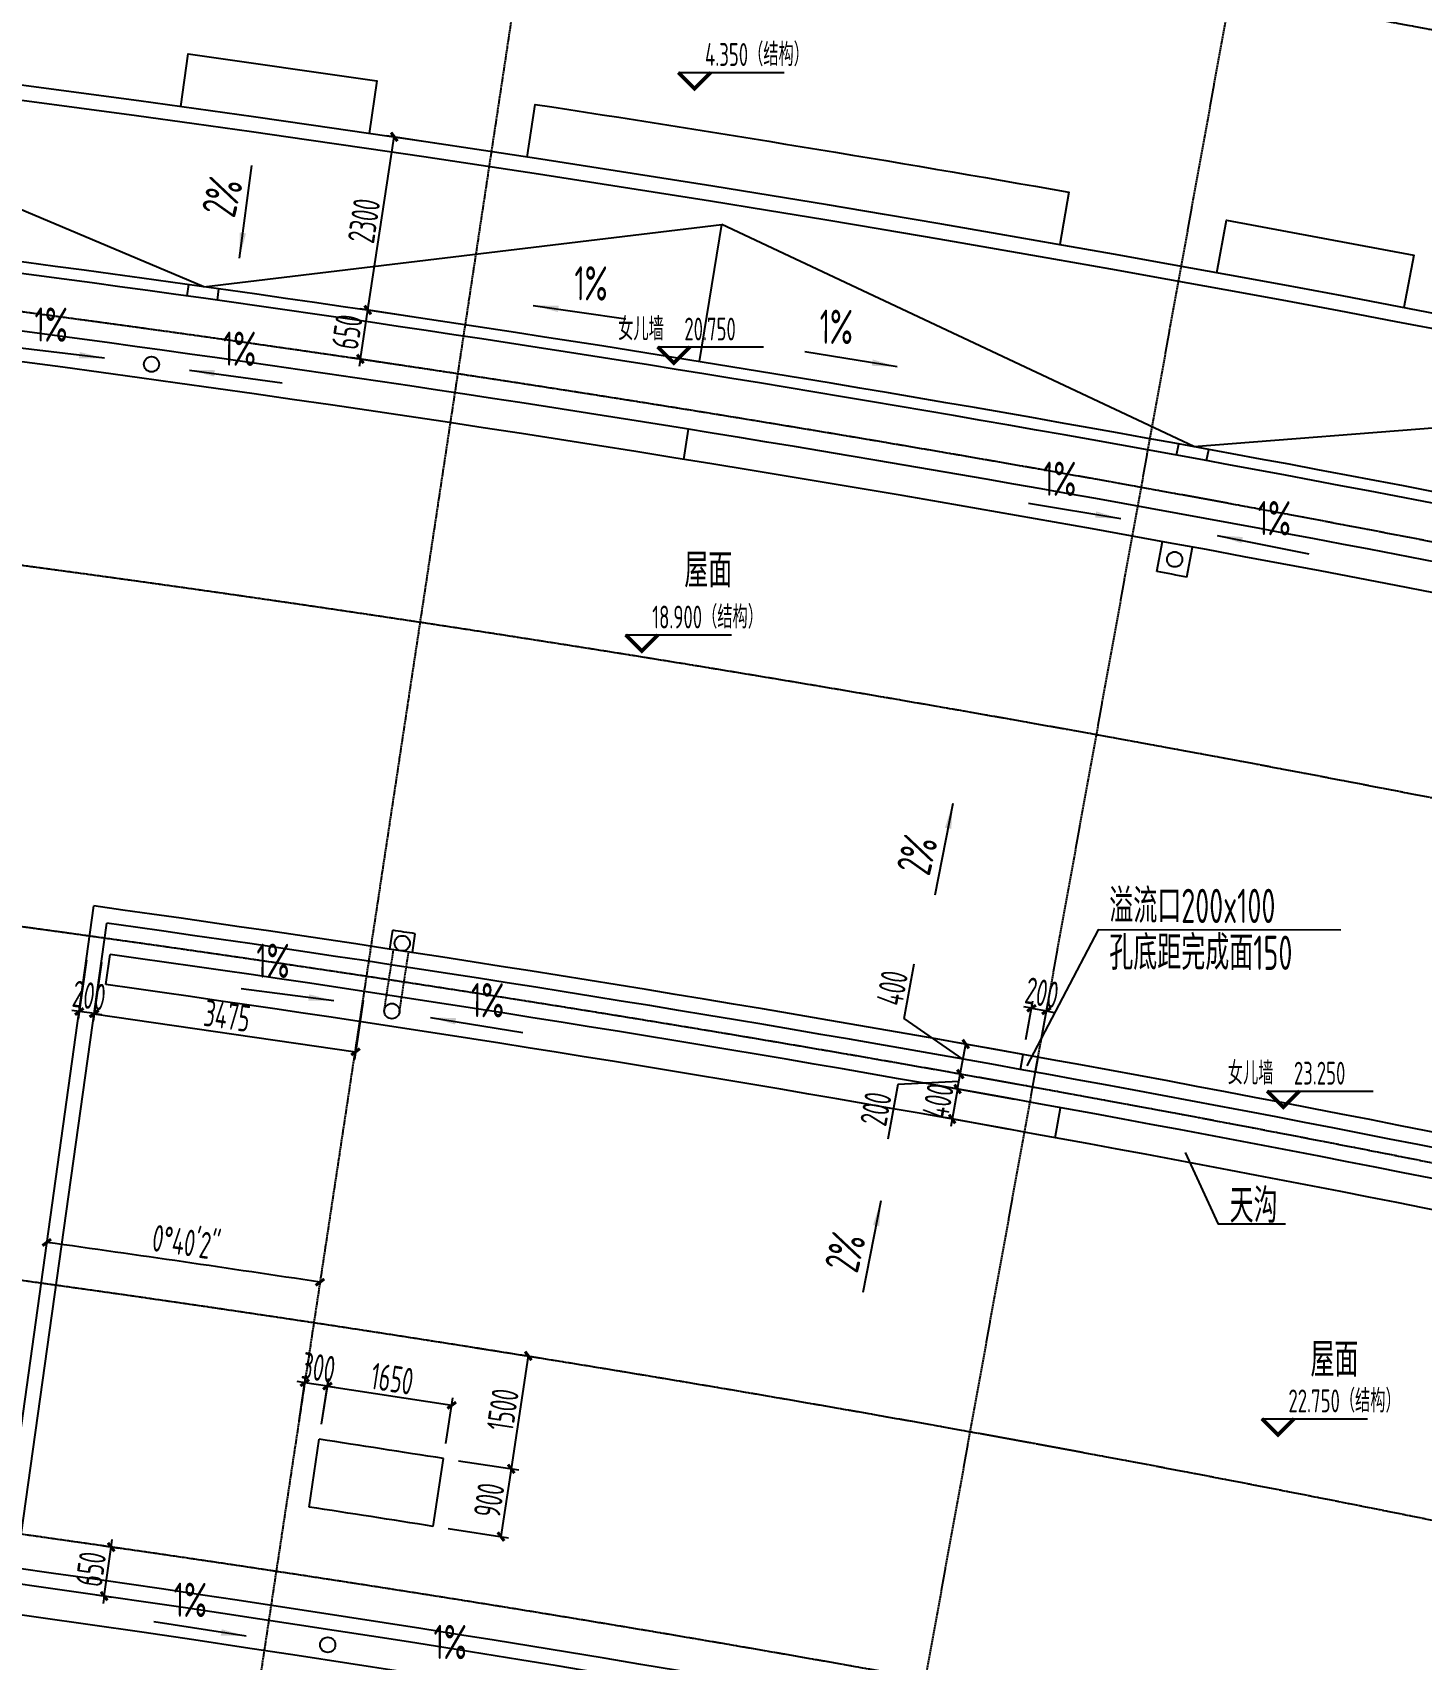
# Model space of a CAD drawing. Header units: millimetres. Extents: x 11677979 to 24947533, y -12764720 to -6308891.
# Drawn here: x 11820592 to 11838820, y -6397928 to -6376572 of the extents above; entities that cross this region are included whole.
import ezdxf
from ezdxf.enums import TextEntityAlignment as Align

# ---------------------------------------------------------------- set-up
doc = ezdxf.new("R2010")
doc.units = ezdxf.units.MM
doc.header["$LTSCALE"] = 10
for name, pattern in [('A2-RG-AXIS$0$CENTER', [2, 1.25, -0.25, 0.25, -0.25]), ('A2-RG-AXIS$0$DOTE', [2.42, 2, -0.2, 0.02, -0.2]), ('A2-RI-RF$0$HIDDEN', [0.375, 0.25, -0.125])]:
    doc.linetypes.add(name, pattern=pattern)
for name, color, linetype in [('A2-RB-RF$0$$34$A-DIMS-100', 1, 'Continuous'), ('A2-RB-RF$0$A-DIMS-100', 1, 'Continuous'), ('A2-RG-AXIS$0$A-GRID', 1, 'A2-RG-AXIS$0$CENTER'), ('A2-RI-RF$0$$0$AUDIT_D_120618114340-341', 1, 'Continuous'), ('A2-RI-RF$0$$2$A-SYMB', 4, 'Continuous'), ('A2-RI-RF$0$A-HATH', 9, 'Continuous'), ('A2-RI-RF$0$A-ROOF-DRAN', 175, 'Continuous'), ('A2-RI-RF$0$A-ROOF-EDGE', 2, 'Continuous'), ('A2-RI-RF$0$A-SYMB', 4, 'Continuous'), ('A2-RI-RF$0$A-SYMB-AREA', 4, 'Continuous'), ('A2-RI-RF$0$A-SYMB-NAME', 4, 'Continuous'), ('A2-RI-RF$0$an-wall-prht', 2, 'Continuous')]:
    doc.layers.add(name, color=color, linetype=linetype)
doc.layers.add('A2-RI-RF$0$A-DETL-LLIN', color=3, linetype='Continuous', lineweight=5)
doc.styles.add('A2-RB-RF$0$$0$XD2008', font='hzs.shx', dxfattribs={"width": 0.7, "bigfont": 'hztxt.shx'})
doc.styles.add('A2-RB-RF$0$XD2008', font='hzs.shx', dxfattribs={"width": 0.7, "bigfont": 'hztxt.shx'})
doc.styles.add('A2-RI-RF$0$$0$XD2008', font='xd-hzs.shx', dxfattribs={"width": 0.7, "bigfont": 'xd-hztxt.shx'})
doc.styles.add('A2-RI-RF$0$ECADI', font='hzs.shx', dxfattribs={"width": 0.7, "bigfont": 'hztxt.shx'})
doc.dimstyles.new('A2-RB-RF$0$$0$XD100$0', dxfattribs={"dimscale": 100, "dimtxt": 3.5, "dimasz": 1, "dimexe": 1, "dimexo": 2, "dimgap": 0.5, "dimtad": 1, "dimdec": 0, "dimdsep": 46, "dimtxsty": 'A2-RB-RF$0$$0$XD2008', "dimblk1": 'A2-RB-RF$0$$20$_ArchTick', "dimblk2": 'A2-RB-RF$0$$20$_ArchTick', "dimsah": 1, "dimcen": 2.5, "dimclrt": 4, "dimaunit": 1, "dimadec": 0, "dimazin": 0, "dimtfac": 1, "dimtdec": 0, "dimtix": 1, "dimtmove": 2, "dimatfit": 3, "dimfxl": 0, "dimtolj": 1, "dimtzin": 0, "dimarcsym": 0})
doc.dimstyles.new('A2-RB-RF$0$XD100$0', dxfattribs={"dimscale": 100, "dimtxt": 3.5, "dimasz": 1, "dimexe": 1, "dimexo": 2, "dimgap": 0.5, "dimtad": 1, "dimdec": 0, "dimdsep": 46, "dimtxsty": 'A2-RB-RF$0$XD2008', "dimblk1": 'A2-RB-RF$0$_ArchTick', "dimblk2": 'A2-RB-RF$0$_ArchTick', "dimsah": 1, "dimcen": 2.5, "dimclrt": 4, "dimaunit": 1, "dimadec": 0, "dimazin": 0, "dimtfac": 1, "dimtdec": 0, "dimtix": 1, "dimtmove": 1, "dimatfit": 3, "dimfxl": 0, "dimtolj": 1, "dimtzin": 0, "dimarcsym": 0})

# ---------------------------------------------------------------- blocks, each defined once
blk = doc.blocks.new('A2-RG-AXIS')
at = {"layer": 'A2-RG-AXIS$0$A-GRID', "linetype": 'A2-RG-AXIS$0$DOTE'}
for p, q in [((11827609, -6371560.4), (11821587.2, -6411306.8)), ((11829692, -6412654), (11836852.5, -6373096.9))]:
    blk.add_line(p, q, dxfattribs=at)
for radius in [323300, 316700, 313400, 308700, 304100, 300800]:
    blk.add_arc((11778730.7, -6694178.7), radius, 75.589285, 95.407644, dxfattribs=at)
blk = doc.blocks.new('A2-RI-RF$0$5erhfh')
at = {"layer": 'A2-RI-RF$0$A-SYMB-AREA', "style": 'A2-RI-RF$0$ECADI', "width": 0.7}
blk.add_attdef('340M2', text='', height=2.5, dxfattribs=at).set_placement((0, 1.25), align=Align.MIDDLE_LEFT)
at = {"layer": 'A2-RI-RF$0$A-SYMB-NAME', "style": 'A2-RI-RF$0$ECADI', "width": 0.7}
blk.add_attdef('CHINESENAME', (-12.29, 3.09), '', height=4.5, dxfattribs=at)
blk = doc.blocks.new('A2-RI-RF$0$$2$ECADI-TAG-HGHT（国标）')
at = {"color": 1}
blk.add_line((-2.12, 2.12), (11.77, 2.12), dxfattribs=at)
at = {"color": 1, "const_width": 0.5}
blk.add_lwpolyline([(-2.12, 2.12), (0, 0), (2.12, 2.12)], dxfattribs=at)
at = {"style": 'A2-RI-RF$0$$0$XD2008', "width": 0.7}
blk.add_attdef('FL', text='', height=3, dxfattribs=at).set_placement((-2.69, 2.97), align=Align.RIGHT)
for tag, p in [('F.F.L.', (2.28, 2.97)), ('T.O.S.', (2.28, -1.1))]:
    blk.add_attdef(tag, p, '', height=3, dxfattribs=at)
blk = doc.blocks.new('A2-RI-RF$0$5urthfgh')
at = {"layer": 'A2-RI-RF$0$an-wall-prht'}
for centre, radius, start, end in [((25944, -299026), 297450, 76.99055, 94.00515), ((25943, -299026), 297150, 76.9335, 94.06187)]:
    blk.add_arc(centre, radius, start, end, dxfattribs=at)
blk = doc.blocks.new('A2-RI-RF')
at = {"layer": 'A2-RI-RF$0$$0$AUDIT_D_120618114340-341'}
for p, q in [((11823306.1, -6379532.7), (11823469.7, -6378316.2)), ((11827161.9, -6380153), (11828376.2, -6380332.3)), ((11821536.9, -6380848.1), (11820318.1, -6380702)), ((11831940.9, -6380960.5), (11830729.5, -6380762.3)), ((11822650.6, -6381002.2), (11823866.4, -6381170.6)), ((11834873, -6382954.6), (11833661.6, -6382756.4)), ((11836140.6, -6383172.2), (11837343.9, -6383414.8)), ((11832669.2, -6386691.6), (11832434.3, -6387896.4)), ((11824547.8, -6389282.3), (11823330.3, -6389126.5)), ((11825815.5, -6389499.6), (11827026.4, -6389700)), ((11831725.1, -6391906.9), (11831490.3, -6393111.6)), ((11823397.2, -6397622.1), (11822184.3, -6397433.4))]:
    blk.add_line(p, q, dxfattribs=at)
at = {"layer": 'A2-RI-RF$0$$0$AUDIT_D_120618114340-341', "extrusion": (0, 0, -1)}
for points in [[(-11823394.1, -6379209), (-11823310.8, -6379197.3), (-11823305.5, -6379536.6)], [(-11827497.3, -6380158), (-11827485.5, -6380241.3), (-11827158, -6380152.5)], [(-11821211.9, -6380764.8), (-11821201.4, -6380848.3), (-11821540.8, -6380848.7)], [(-11822986, -6381004.2), (-11822975, -6381087.6), (-11822646.7, -6381001.7)], [(-11831619.8, -6380863.3), (-11831605.7, -6380946.3), (-11831944.7, -6380961.2)], [(-11834551.9, -6382857.5), (-11834537.8, -6382940.4), (-11834876.9, -6382955.4)], [(-11836475.3, -6383194.7), (-11836459.2, -6383277.3), (-11836136.7, -6383171.5)], [(-11832648.8, -6387026.4), (-11832566.1, -6387010.9), (-11832669.9, -6386687.7)], [(-11824223.5, -6389196.4), (-11824212.3, -6389279.8), (-11824551.7, -6389282.9)], [(-11826150.7, -6389510.4), (-11826137.5, -6389593.5), (-11825811.6, -6389499)], [(-11831704.7, -6392241.7), (-11831622.1, -6392226.1), (-11831725.8, -6391903)], [(-11823061.8, -6397614.5), (-11823074.2, -6397531.3), (-11823401.1, -6397622.6)]]:
    blk.add_solid(points, dxfattribs=at)
at = {"layer": 'A2-RI-RF$0$A-HATH'}
for p, q in [((11822840.1, -6379909.3), (11815620.3, -6376870.3)), ((11822840.1, -6379909.3), (11829637, -6379093)), ((11829346.4, -6380891.4), (11829637, -6379093)), ((11835831, -6382008.1), (11829637, -6379093)), ((11822621.2, -6380030.1), (11822642.1, -6379881.5)), ((11823017.3, -6380085.7), (11823038.2, -6379937.1)), ((11835831, -6382008.1), (11841910, -6381532.7)), ((11835607.2, -6382119.8), (11835634.2, -6381972.2)), ((11836000.7, -6382191.8), (11836027.7, -6382044.2))]:
    blk.add_line(p, q, dxfattribs=at)
at = {"layer": 'A2-RI-RF$0$A-HATH', "linetype": 'A2-RI-RF$0$HIDDEN'}
for p, q in [((11825209.1, -6389402.3), (11825329.9, -6388611.5)), ((11825406.8, -6389432.5), (11825527.6, -6388641.7))]:
    blk.add_line(p, q, dxfattribs=at)
at = {"layer": 'A2-RI-RF$0$A-ROOF-DRAN'}
for p, q in [((11829139.1, -6382174.6), (11829202.9, -6381779.7)), ((11835349.1, -6383648.1), (11835420.3, -6383254.5)), ((11835742.5, -6383720.1), (11835813.8, -6383326.5)), ((11825280.5, -6388604), (11825318.3, -6388356.8)), ((11825577.1, -6388649.3), (11825614.8, -6388402.2)), ((11821553.5, -6389069.2), (11821608.8, -6388673)), ((11834012.7, -6391078.9), (11834084.5, -6390685.4))]:
    blk.add_line(p, q, dxfattribs=at)
for centre in [(11822152.9, -6380926.8), (11835581.3, -6383487.8), (11825443.9, -6388527.7), (11825307.9, -6389417.4), (11824465.6, -6397735.9)]:
    blk.add_circle(centre, 100, dxfattribs=at)
for radius, start, end in [(316450, 77.263451, 85.722076), (316050, 77.264483, 83.142622), (315650, 79.594286, 79.666893), (308700, 82.066358, 83.145289), (309350, 81.282841, 81.338405), (308500, 77.563076, 82.01065), (308100, 77.564523, 82.010596), (299750, 77.098571, 93.898358)]:
    blk.add_arc((11778730.7, -6694178.7), radius, start, end, dxfattribs=at)
at = {"layer": 'A2-RI-RF$0$A-ROOF-EDGE'}
for p, q in [((11820157.2, -6396901.3), (11821394.7, -6388037.3)), ((11820382.9, -6396730.9), (11821565.1, -6388263)), ((11833556.4, -6390183), (11833592, -6389986.2)), ((11833753.2, -6390218.6), (11833788.8, -6390021.8)), ((11824220.6, -6395927.9), (11824355.5, -6395038)), ((11825849.6, -6396180.9), (11825984.5, -6395291))]:
    blk.add_line(p, q, dxfattribs=at)
for points in [[(11805527.6, -6374951.5), (11805733, -6371757.5, -0.0063108), (11817296.7, -6372934.6), (11817357.2, -6372439.1, -0.0248177), (11849205.5, -6377885), (11848174.4, -6382163.2)], [(11805726.9, -6374968.3), (11805919.4, -6371974.9, -0.0063073), (11817471.1, -6373155.9), (11817531.5, -6372661.6, -0.0240613), (11848966.7, -6378022.2), (11847979.1, -6382119.8)], [(11827083.6, -6378207), (11827189.7, -6377515.2, -0.0055388), (11834192.9, -6378666.5), (11834072, -6379355.8)]]:
    blk.add_lwpolyline(points, format="xyb", dxfattribs=at)
for points in [[(11822538.4, -6377544.9), (11822634.6, -6376851.6), (11825110.2, -6377204), (11825009, -6377896.5)], [(11836134.6, -6379725.4), (11836260.5, -6379036.9), (11838718.2, -6379495.5), (11838587.3, -6380183)]]:
    blk.add_lwpolyline(points, dxfattribs=at)
for centre, radius, start, end in [((11778730.7, -6694178.7), 319650, 76.756883, 94.239677), ((11778730.7, -6694178.7), 319450, 76.756883, 94.239677), ((11778729.8, -6694178.8), 317350, 76.923875, 85.741033), ((11778729.8, -6694178.8), 317200, 77.207179, 85.740758), ((11778730.7, -6694178.7), 309100, 77.486754, 82.06634), ((11778730.7, -6694178.7), 308900, 77.524529, 82.029252), ((11778730.7, -6694178.7), 302600, 81.015973, 81.328115), ((11778730.7, -6694178.7), 301700, 81.014871, 81.327945), ((11778730.7, -6694178.7), 300350, 76.07696, 82.028597), ((11778730.7, -6694178.7), 300150, 76.038533, 82.066759)]:
    blk.add_arc(centre, radius, start, end, dxfattribs=at)
at = {"layer": 'A2-RI-RF$0$A-SYMB'}
for points in [[(11837763.8, -6388357.1), (11834577.6, -6388349.4), (11833643.2, -6390134.4)], [(11837036.4, -6392215), (11836157.3, -6392213.1), (11835725, -6391273.7)]]:
    blk.add_lwpolyline(points, dxfattribs=at)
ref = blk.add_blockref('A2-RI-RF$0$5erhfh', (11823709.1, -6378579.2), dxfattribs=dict(xscale=99.99999999968377, yscale=99.99999999968377, zscale=99.99999999968377, rotation=76.49466613827127))
ref.add_attrib('CHINESENAME', '2%%%', (11823243.5, -6379017.8), dxfattribs={"layer": 'A2-RI-RF$0$A-SYMB-NAME', "height": 450, "rotation": 76.49467, "style": 'A2-RI-RF$0$ECADI', "width": 0.7})
ref = blk.add_blockref('A2-RI-RF$0$5erhfh', (11828234.4, -6380442.4), dxfattribs=dict(xscale=99.99999999968374, yscale=99.99999999968374, zscale=99.99999999968374, rotation=359.5617199320547))
ref.add_attrib('CHINESENAME', '1%%%', (11827701.9, -6380088), dxfattribs={"layer": 'A2-RI-RF$0$A-SYMB-NAME', "height": 450, "rotation": 359.56172, "style": 'A2-RI-RF$0$ECADI', "width": 0.7})
ref = blk.add_blockref('A2-RI-RF$0$5erhfh', (11821149.2, -6380983.5), dxfattribs=dict(xscale=99.99999999968374, yscale=99.99999999968374, zscale=99.99999999968374, rotation=359.5617199320547))
ref.add_attrib('CHINESENAME', '1%%%', (11820616.7, -6380629.1), dxfattribs={"layer": 'A2-RI-RF$0$A-SYMB-NAME', "height": 450, "rotation": 359.56172, "style": 'A2-RI-RF$0$ECADI', "width": 0.7})
ref = blk.add_blockref('A2-RI-RF$0$5erhfh', (11831453.2, -6381013.2), dxfattribs=dict(xscale=99.99999999968374, yscale=99.99999999968374, zscale=99.99999999968374, rotation=359.5617199320547))
ref.add_attrib('CHINESENAME', '1%%%', (11830920.7, -6380658.8), dxfattribs={"layer": 'A2-RI-RF$0$A-SYMB-NAME', "height": 450, "rotation": 359.56172, "style": 'A2-RI-RF$0$ECADI', "width": 0.7})
ref = blk.add_blockref('A2-RI-RF$0$5erhfh', (11823621.7, -6381299.9), dxfattribs=dict(xscale=99.99999999968374, yscale=99.99999999968374, zscale=99.99999999968374, rotation=359.5617199320547))
ref.add_attrib('CHINESENAME', '1%%%', (11823089.2, -6380945.6), dxfattribs={"layer": 'A2-RI-RF$0$A-SYMB-NAME', "height": 450, "rotation": 359.56172, "style": 'A2-RI-RF$0$ECADI', "width": 0.7})
ref = blk.add_blockref('A2-RI-RF$0$5erhfh', (11834385.3, -6383007.3), dxfattribs=dict(xscale=99.99999999968374, yscale=99.99999999968374, zscale=99.99999999968374, rotation=359.5617199320547))
ref.add_attrib('CHINESENAME', '1%%%', (11833852.9, -6382653), dxfattribs={"layer": 'A2-RI-RF$0$A-SYMB-NAME', "height": 450, "rotation": 359.56172, "style": 'A2-RI-RF$0$ECADI', "width": 0.7})
ref = blk.add_blockref('A2-RI-RF$0$5erhfh', (11837202.1, -6383524.8), dxfattribs=dict(xscale=99.99999999968374, yscale=99.99999999968374, zscale=99.99999999968374, rotation=359.5617199320547))
ref.add_attrib('CHINESENAME', '1%%%', (11836669.6, -6383170.5), dxfattribs={"layer": 'A2-RI-RF$0$A-SYMB-NAME', "height": 450, "rotation": 359.56172, "style": 'A2-RI-RF$0$ECADI', "width": 0.7})
ref = blk.add_blockref('A2-RI-RF$0$5erhfh', (11830031, -6386491.3), dxfattribs=dict(xscale=100, yscale=100, zscale=100))
ref.add_attrib('CHINESENAME', '屋面', (11829145.7, -6383856.9), dxfattribs={"layer": 'A2-RI-RF$0$A-SYMB-NAME', "height": 450, "style": 'A2-RI-RF$0$ECADI', "width": 0.7})
ref = blk.add_blockref('A2-RI-RF$0$5erhfh', (11832828.6, -6387216.6), dxfattribs=dict(xscale=99.99999999968377, yscale=99.99999999968377, zscale=99.99999999968377, rotation=76.49466613827127))
ref.add_attrib('CHINESENAME', '2%%%', (11832363, -6387655.1), dxfattribs={"layer": 'A2-RI-RF$0$A-SYMB-NAME', "height": 450, "rotation": 76.49467, "style": 'A2-RI-RF$0$ECADI', "width": 0.7})
ref = blk.add_blockref('A2-RI-RF$0$5erhfh', (11835952, -6388570.2), dxfattribs=dict(xscale=100, yscale=100, zscale=100))
ref.add_attrib('CHINESENAME', '溢流口200x100', (11834722.8, -6388261.5), dxfattribs={"layer": 'A2-RI-RF$0$A-SYMB-NAME', "height": 450, "style": 'A2-RI-RF$0$ECADI', "width": 0.7})
ref = blk.add_blockref('A2-RI-RF$0$5erhfh', (11835952, -6389185.3), dxfattribs=dict(xscale=100, yscale=100, zscale=100))
ref.add_attrib('CHINESENAME', '孔底距完成面150', (11834722.8, -6388876.6), dxfattribs={"layer": 'A2-RI-RF$0$A-SYMB-NAME', "height": 450, "style": 'A2-RI-RF$0$ECADI', "width": 0.7})
ref = blk.add_blockref('A2-RI-RF$0$5erhfh', (11824060.2, -6389334.7), dxfattribs=dict(xscale=99.99999999968374, yscale=99.99999999968374, zscale=99.99999999968374, rotation=359.5617199320547))
ref.add_attrib('CHINESENAME', '1%%%', (11823527.7, -6388980.4), dxfattribs={"layer": 'A2-RI-RF$0$A-SYMB-NAME', "height": 450, "rotation": 359.56172, "style": 'A2-RI-RF$0$ECADI', "width": 0.7})
ref = blk.add_blockref('A2-RI-RF$0$5erhfh', (11826876.9, -6389852.2), dxfattribs=dict(xscale=99.99999999968374, yscale=99.99999999968374, zscale=99.99999999968374, rotation=359.5617199320547))
ref.add_attrib('CHINESENAME', '1%%%', (11826344.5, -6389497.9), dxfattribs={"layer": 'A2-RI-RF$0$A-SYMB-NAME', "height": 450, "rotation": 359.56172, "style": 'A2-RI-RF$0$ECADI', "width": 0.7})
ref = blk.add_blockref('A2-RI-RF$0$5erhfh', (11837531.7, -6392505.2), dxfattribs=dict(xscale=100, yscale=100, zscale=100))
ref.add_attrib('CHINESENAME', '天沟', (11836302.5, -6392196.5), dxfattribs={"layer": 'A2-RI-RF$0$A-SYMB-NAME', "height": 450, "style": 'A2-RI-RF$0$ECADI', "width": 0.7})
ref = blk.add_blockref('A2-RI-RF$0$5erhfh', (11831884.5, -6392431.8), dxfattribs=dict(xscale=99.99999999968377, yscale=99.99999999968377, zscale=99.99999999968377, rotation=76.49466613827127))
ref.add_attrib('CHINESENAME', '2%%%', (11831419, -6392870.4), dxfattribs={"layer": 'A2-RI-RF$0$A-SYMB-NAME', "height": 450, "rotation": 76.49467, "style": 'A2-RI-RF$0$ECADI', "width": 0.7})
ref = blk.add_blockref('A2-RI-RF$0$5erhfh', (11838248.4, -6396851.5), dxfattribs=dict(xscale=100, yscale=100, zscale=100))
ref.add_attrib('CHINESENAME', '屋面', (11837363.1, -6394217.1), dxfattribs={"layer": 'A2-RI-RF$0$A-SYMB-NAME', "height": 450, "style": 'A2-RI-RF$0$ECADI', "width": 0.7})
blk.add_blockref('A2-RI-RF$0$5urthfgh', (11752786.6, -6395152.1))
ref = blk.add_blockref('A2-RI-RF$0$5erhfh', (11822975.4, -6397723.1), dxfattribs=dict(xscale=99.99999999968374, yscale=99.99999999968374, zscale=99.99999999968374, rotation=359.5617199320547))
ref.add_attrib('CHINESENAME', '1%%%', (11822442.9, -6397368.7), dxfattribs={"layer": 'A2-RI-RF$0$A-SYMB-NAME', "height": 450, "rotation": 359.56172, "style": 'A2-RI-RF$0$ECADI', "width": 0.7})
ref = blk.add_blockref('A2-RI-RF$0$5erhfh', (11826385.8, -6398276.4), dxfattribs=dict(xscale=99.99999999968374, yscale=99.99999999968374, zscale=99.99999999968374, rotation=359.5617199320547))
ref.add_attrib('CHINESENAME', '1%%%', (11825853.3, -6397922), dxfattribs={"layer": 'A2-RI-RF$0$A-SYMB-NAME', "height": 450, "rotation": 359.56172, "style": 'A2-RI-RF$0$ECADI', "width": 0.7})
at = {"layer": 'A2-RI-RF$0$$2$A-SYMB'}
ref = blk.add_blockref('A2-RI-RF$0$$2$ECADI-TAG-HGHT（国标）', (11829279.8, -6377307.5), dxfattribs=dict(at, xscale=100, yscale=100, zscale=100))
ref.add_attrib('F.F.L.', '4.350（结构）', (11829417.4, -6377010.7), dxfattribs={"layer": '0', "height": 300, "style": 'A2-RI-RF$0$$0$XD2008', "width": 0.7})
ref = blk.add_blockref('A2-RI-RF$0$$2$ECADI-TAG-HGHT（国标）', (11829008.4, -6380911.1), dxfattribs=dict(at, xscale=100, yscale=100, zscale=100))
ref.add_attrib('F.F.L.', '20.750', (11829146, -6380614.4), dxfattribs={"layer": '0', "height": 300, "style": 'A2-RI-RF$0$$0$XD2008', "width": 0.7})
ref.add_attrib('FL', '女儿墙', dxfattribs={"layer": '0', "height": 300, "style": 'A2-RI-RF$0$$0$XD2008', "width": 0.7}).set_placement((11828877, -6380613.6), align=Align.RIGHT)
ref = blk.add_blockref('A2-RI-RF$0$$2$ECADI-TAG-HGHT（国标）', (11828587.5, -6384691.3), dxfattribs=dict(at, xscale=100, yscale=100, zscale=100))
ref.add_attrib('F.F.L.', '18.900（结构）', (11828725.2, -6384394.5), dxfattribs={"layer": '0', "height": 300, "style": 'A2-RI-RF$0$$0$XD2008', "width": 0.7})
ref = blk.add_blockref('A2-RI-RF$0$$2$ECADI-TAG-HGHT（国标）', (11837008.2, -6390679), dxfattribs=dict(at, xscale=100, yscale=100, zscale=100))
ref.add_attrib('F.F.L.', '23.250', (11837145.8, -6390382.3), dxfattribs={"layer": '0', "height": 300, "style": 'A2-RI-RF$0$$0$XD2008', "width": 0.7})
ref.add_attrib('FL', '女儿墙', dxfattribs={"layer": '0', "height": 300, "style": 'A2-RI-RF$0$$0$XD2008', "width": 0.7}).set_placement((11836876.8, -6390381.5), align=Align.RIGHT)
ref = blk.add_blockref('A2-RI-RF$0$$2$ECADI-TAG-HGHT（国标）', (11836936.7, -6394980.7), dxfattribs=dict(at, xscale=100, yscale=100, zscale=100))
ref.add_attrib('F.F.L.', '22.750（结构）', (11837074.3, -6394683.9), dxfattribs={"layer": '0', "height": 300, "style": 'A2-RI-RF$0$$0$XD2008', "width": 0.7})
at = {"layer": 'A2-RI-RF$0$A-DETL-LLIN'}
blk.add_blockref('A2-RG-AXIS', (0, 0), dxfattribs=at)
blk = doc.blocks.new('A2-RB-RF$0$$20$_ArchTick')
at = {"color": 0, "linetype": 'ByBlock', "const_width": 0.4}
blk.add_lwpolyline([(-0.5, -0.5), (0.5, 0.5)], dxfattribs=at)
blk = doc.blocks.new('*D711')
at = {"layer": 'A2-RB-RF$0$$34$A-DIMS-100', "color": 0, "lineweight": -2, "transparency": 16777216}
for p, q in [((11824992, -6380214), (11825007, -6380115)), ((11825576, -6380303), (11824893, -6380198)), ((11824894, -6380856), (11824992, -6380214)), ((11825478, -6380945), (11824795, -6380841)), ((11824894, -6380856), (11824878, -6380954))]:
    blk.add_line(p, q, dxfattribs=at)
at = {"layer": 'Defpoints', "color": 0, "transparency": 16777216}
for p in [(11824992, -6380214), (11825774, -6380333), (11825676, -6380975)]:
    blk.add_point(p, dxfattribs=at)
at = {"layer": 'A2-RB-RF$0$$34$A-DIMS-100', "color": 0, "lineweight": -2, "transparency": 16777216, "xscale": 100, "yscale": 100, "zscale": 100}
for p, rotation in [((11824992, -6380214), 261.2947238055512), ((11824894, -6380856), 81.29472380555121)]:
    blk.add_blockref('A2-RB-RF$0$$20$_ArchTick', p, dxfattribs=dict(at, rotation=rotation))
at = {"layer": 'A2-RB-RF$0$$34$A-DIMS-100', "color": 4, "transparency": 16777216, "insert": (11824720, -6380501), "char_height": 350, "attachment_point": 5, "rotation": 81.2947, "style": 'A2-RB-RF$0$$0$XD2008'}
blk.add_mtext('\\A1;650', dxfattribs=at)
blk = doc.blocks.new('*D712')
at = {"layer": 'A2-RB-RF$0$$34$A-DIMS-100', "color": 0, "lineweight": -2, "transparency": 16777216}
for p, q in [((11821624, -6396453), (11821639, -6396354)), ((11821523, -6396438), (11821723, -6396467)), ((11821532, -6397096), (11821624, -6396453)), ((11821431, -6397082), (11821631, -6397110)), ((11821532, -6397096), (11821518, -6397195))]:
    blk.add_line(p, q, dxfattribs=at)
at = {"layer": 'Defpoints', "color": 0, "transparency": 16777216}
for p in [(11821325, -6396410), (11821624, -6396453), (11821233, -6397053)]:
    blk.add_point(p, dxfattribs=at)
at = {"layer": 'A2-RB-RF$0$$34$A-DIMS-100', "color": 0, "lineweight": -2, "transparency": 16777216, "xscale": 100, "yscale": 100, "zscale": 100}
for p, rotation in [((11821624, -6396453), 261.8592869275771), ((11821532, -6397096), 81.85928692757712)]:
    blk.add_blockref('A2-RB-RF$0$$20$_ArchTick', p, dxfattribs=dict(at, rotation=rotation))
at = {"layer": 'A2-RB-RF$0$$34$A-DIMS-100', "color": 4, "transparency": 16777216, "insert": (11821356, -6396742), "char_height": 350, "attachment_point": 5, "rotation": 81.8593, "style": 'A2-RB-RF$0$$0$XD2008'}
blk.add_mtext('\\A1;650', dxfattribs=at)
blk = doc.blocks.new('*D715')
at = {"layer": 'A2-RB-RF$0$$34$A-DIMS-100', "color": 0, "lineweight": -2, "transparency": 16777216}
for p, q in [((11824991, -6380213), (11825339, -6377941)), ((11825923, -6378031), (11825240, -6377926)), ((11825576, -6380302), (11824892, -6380198))]:
    blk.add_line(p, q, dxfattribs=at)
at = {"layer": 'Defpoints', "color": 0, "transparency": 16777216}
for p in [(11825339, -6377941), (11826121, -6378061), (11825773, -6380333)]:
    blk.add_point(p, dxfattribs=at)
at = {"layer": 'A2-RB-RF$0$$34$A-DIMS-100', "color": 0, "lineweight": -2, "transparency": 16777216, "xscale": 100, "yscale": 100, "zscale": 100}
for p, rotation in [((11825339, -6377941), 81.2947238055692), ((11824991, -6380213), 261.2947238055692)]:
    blk.add_blockref('A2-RB-RF$0$$20$_ArchTick', p, dxfattribs=dict(at, rotation=rotation))
at = {"layer": 'A2-RB-RF$0$$34$A-DIMS-100', "color": 4, "transparency": 16777216, "insert": (11824942, -6379043), "char_height": 350, "attachment_point": 5, "rotation": 81.2947, "style": 'A2-RB-RF$0$$0$XD2008'}
blk.add_mtext('\\A1;2300', dxfattribs=at)
blk = doc.blocks.new('*D718')
at = {"layer": 'A2-RB-RF$0$$34$A-DIMS-100', "color": 0, "lineweight": -2, "transparency": 16777216}
blk.add_arc((11777755, -6700618), 311153, 81.38492, 82.05228, dxfattribs=at)
at = {"layer": 'Defpoints', "color": 0, "transparency": 16777216}
for p in [(11827609, -6371560), (11821395, -6388037), (11823170, -6392797), (11820157, -6396901), (11821587, -6411307)]:
    blk.add_point(p, dxfattribs=at)
at = {"layer": 'A2-RB-RF$0$$34$A-DIMS-100', "color": 0, "lineweight": -2, "transparency": 16777216, "xscale": 100, "yscale": 100, "zscale": 100}
for p, rotation in [((11820778, -6392454), 172.0522781059821), ((11824364, -6392976), 351.3849183288041)]:
    blk.add_blockref('A2-RB-RF$0$$20$_ArchTick', p, dxfattribs=dict(at, rotation=rotation))
at = {"layer": 'A2-RB-RF$0$$34$A-DIMS-100', "color": 4, "transparency": 16777216, "insert": (11822609, -6392454), "char_height": 350, "attachment_point": 5, "rotation": 351.7186, "style": 'A2-RB-RF$0$$0$XD2008'}
blk.add_mtext('\\A1;0°40\'2"', dxfattribs=at)
blk = doc.blocks.new('*D719')
at = {"layer": 'A2-RB-RF$0$$34$A-DIMS-100', "color": 0, "lineweight": -2, "transparency": 16777216}
for p, q in [((11821495, -6388778), (11821383, -6389551)), ((11824929, -6389277), (11824817, -6390051)), ((11821397, -6389452), (11824831, -6389952))]:
    blk.add_line(p, q, dxfattribs=at)
at = {"layer": 'Defpoints', "color": 0, "transparency": 16777216}
for p in [(11821524, -6388580), (11824958, -6389080), (11824831, -6389952)]:
    blk.add_point(p, dxfattribs=at)
at = {"layer": 'A2-RB-RF$0$$34$A-DIMS-100', "color": 0, "lineweight": -2, "transparency": 16777216, "xscale": 100, "yscale": 100, "zscale": 100}
for p, rotation in [((11821397, -6389452), 171.7190843917949), ((11824831, -6389952), 351.7190843917949)]:
    blk.add_blockref('A2-RB-RF$0$$20$_ArchTick', p, dxfattribs=dict(at, rotation=rotation))
at = {"layer": 'A2-RB-RF$0$$34$A-DIMS-100', "color": 4, "transparency": 16777216, "insert": (11823146, -6389479), "char_height": 350, "attachment_point": 5, "rotation": 351.7191, "style": 'A2-RB-RF$0$$0$XD2008'}
blk.add_mtext('\\A1;3475', dxfattribs=at)
blk = doc.blocks.new('*D720')
at = {"layer": 'A2-RB-RF$0$$34$A-DIMS-100', "color": 0, "lineweight": -2, "transparency": 16777216}
for p, q in [((11821298, -6388750), (11821191, -6389522)), ((11821496, -6388778), (11821389, -6389550)), ((11821205, -6389423), (11821106, -6389409)), ((11821403, -6389451), (11821205, -6389423)), ((11821403, -6389451), (11821502, -6389464))]:
    blk.add_line(p, q, dxfattribs=at)
at = {"layer": 'Defpoints', "color": 0, "transparency": 16777216}
for p in [(11821326, -6388552), (11821524, -6388580), (11821205, -6389423)]:
    blk.add_point(p, dxfattribs=at)
at = {"layer": 'A2-RB-RF$0$$34$A-DIMS-100', "color": 0, "lineweight": -2, "transparency": 16777216, "xscale": 100, "yscale": 100, "zscale": 100}
for p, rotation in [((11821205, -6389423), 352.1105388671106), ((11821403, -6389451), 172.1105388671106)]:
    blk.add_blockref('A2-RB-RF$0$$20$_ArchTick', p, dxfattribs=dict(at, rotation=rotation))
at = {"layer": 'A2-RB-RF$0$$34$A-DIMS-100', "color": 4, "transparency": 16777216, "insert": (11821335, -6389214), "char_height": 350, "attachment_point": 5, "rotation": 352.1105, "style": 'A2-RB-RF$0$$0$XD2008'}
blk.add_mtext('\\A1;200', dxfattribs=at)
blk = doc.blocks.new('*D724')
at = {"layer": 'A2-RB-RF$0$$34$A-DIMS-100', "color": 0, "lineweight": -2, "transparency": 16777216}
for p, q in [((11824386, -6394840), (11824479, -6394240)), ((11824464, -6394339), (11826093, -6394592)), ((11826015, -6395093), (11826108, -6394493))]:
    blk.add_line(p, q, dxfattribs=at)
at = {"layer": 'Defpoints', "color": 0, "transparency": 16777216}
for p in [(11826093, -6394592), (11824355, -6395038), (11825984, -6395291)]:
    blk.add_point(p, dxfattribs=at)
at = {"layer": 'A2-RB-RF$0$$34$A-DIMS-100', "color": 0, "lineweight": -2, "transparency": 16777216, "xscale": 100, "yscale": 100, "zscale": 100}
for p, rotation in [((11824464, -6394339), 171.172044015637), ((11826093, -6394592), 351.172044015637)]:
    blk.add_blockref('A2-RB-RF$0$$20$_ArchTick', p, dxfattribs=dict(at, rotation=rotation))
at = {"layer": 'A2-RB-RF$0$$34$A-DIMS-100', "color": 4, "transparency": 16777216, "insert": (11825313, -6394243), "char_height": 350, "attachment_point": 5, "rotation": 351.172, "style": 'A2-RB-RF$0$$0$XD2008'}
blk.add_mtext('\\A1;1650', dxfattribs=at)
blk = doc.blocks.new('*D725')
at = {"layer": 'A2-RB-RF$0$$34$A-DIMS-100', "color": 0, "lineweight": -2, "transparency": 16777216}
for p, q in [((11824089, -6394795), (11824179, -6394198)), ((11824385, -6394840), (11824476, -6394243)), ((11824164, -6394296), (11824066, -6394281)), ((11824461, -6394341), (11824164, -6394296)), ((11824461, -6394341), (11824560, -6394356))]:
    blk.add_line(p, q, dxfattribs=at)
at = {"layer": 'Defpoints', "color": 0, "transparency": 16777216}
for p in [(11824164, -6394296), (11824059, -6394993), (11824355, -6395038)]:
    blk.add_point(p, dxfattribs=at)
at = {"layer": 'A2-RB-RF$0$$34$A-DIMS-100', "color": 0, "lineweight": -2, "transparency": 16777216, "xscale": 100, "yscale": 100, "zscale": 100}
for p, rotation in [((11824164, -6394296), 351.3849183286041), ((11824461, -6394341), 171.3849183286041)]:
    blk.add_blockref('A2-RB-RF$0$$20$_ArchTick', p, dxfattribs=dict(at, rotation=rotation))
at = {"layer": 'A2-RB-RF$0$$34$A-DIMS-100', "color": 4, "transparency": 16777216, "insert": (11824346, -6394096), "char_height": 350, "attachment_point": 5, "rotation": 351.3849, "style": 'A2-RB-RF$0$$0$XD2008'}
blk.add_mtext('\\A1;300', dxfattribs=at)
blk = doc.blocks.new('*D726')
at = {"layer": 'A2-RB-RF$0$$34$A-DIMS-100', "color": 0, "lineweight": -2, "transparency": 16777216}
for p, q in [((11826182, -6395321), (11826972, -6395441)), ((11826874, -6395426), (11826739, -6396316)), ((11826047, -6396211), (11826838, -6396331))]:
    blk.add_line(p, q, dxfattribs=at)
at = {"layer": 'Defpoints', "color": 0, "transparency": 16777216}
for p in [(11825984, -6395291), (11825850, -6396181), (11826739, -6396316)]:
    blk.add_point(p, dxfattribs=at)
at = {"layer": 'A2-RB-RF$0$$34$A-DIMS-100', "color": 0, "lineweight": -2, "transparency": 16777216, "xscale": 100, "yscale": 100, "zscale": 100}
for p, rotation in [((11826874, -6395426), 81.3853323593681), ((11826739, -6396316), 261.3853323593681)]:
    blk.add_blockref('A2-RB-RF$0$$20$_ArchTick', p, dxfattribs=dict(at, rotation=rotation))
at = {"layer": 'A2-RB-RF$0$$34$A-DIMS-100', "color": 4, "transparency": 16777216, "insert": (11826584, -6395837), "char_height": 350, "attachment_point": 5, "rotation": 81.3853, "style": 'A2-RB-RF$0$$0$XD2008'}
blk.add_mtext('\\A1;900', dxfattribs=at)
blk = doc.blocks.new('*D727')
at = {"layer": 'A2-RB-RF$0$$34$A-DIMS-100', "color": 0, "lineweight": -2, "transparency": 16777216}
for p, q in [((11826407, -6393838), (11827197, -6393958)), ((11827098, -6393943), (11826874, -6395426)), ((11826182, -6395321), (11826972, -6395441))]:
    blk.add_line(p, q, dxfattribs=at)
at = {"layer": 'Defpoints', "color": 0, "transparency": 16777216}
for p in [(11826209, -6393808), (11825984, -6395291), (11826874, -6395426)]:
    blk.add_point(p, dxfattribs=at)
at = {"layer": 'A2-RB-RF$0$$34$A-DIMS-100', "color": 0, "lineweight": -2, "transparency": 16777216, "xscale": 100, "yscale": 100, "zscale": 100}
for p, rotation in [((11827098, -6393943), 81.38533235936595), ((11826874, -6395426), 261.385332359366)]:
    blk.add_blockref('A2-RB-RF$0$$20$_ArchTick', p, dxfattribs=dict(at, rotation=rotation))
at = {"layer": 'A2-RB-RF$0$$34$A-DIMS-100', "color": 4, "transparency": 16777216, "insert": (11826763, -6394650), "char_height": 350, "attachment_point": 5, "rotation": 81.3853, "style": 'A2-RB-RF$0$$0$XD2008'}
blk.add_mtext('\\A1;1500', dxfattribs=at)
blk = doc.blocks.new('*D632')
at = {"layer": 'A2-RB-RF$0$$34$A-DIMS-100', "color": 0, "lineweight": -2, "transparency": 16777216}
for p, q in [((11833628, -6389789), (11833719, -6389282)), ((11833824, -6389825), (11833916, -6389318)), ((11833702, -6389380), (11833603, -6389363)), ((11833702, -6389380), (11833898, -6389416)), ((11833898, -6389416), (11833997, -6389434))]:
    blk.add_line(p, q, dxfattribs=at)
at = {"layer": 'Defpoints', "color": 0, "transparency": 16777216}
for p in [(11833898, -6389416), (11833592, -6389986), (11833789, -6390022)]:
    blk.add_point(p, dxfattribs=at)
at = {"layer": 'A2-RB-RF$0$$34$A-DIMS-100', "color": 0, "lineweight": -2, "transparency": 16777216, "xscale": 100, "yscale": 100, "zscale": 100}
for p, rotation in [((11833702, -6389380), 349.7394999167853), ((11833898, -6389416), 169.7394999167853)]:
    blk.add_blockref('A2-RB-RF$0$$20$_ArchTick', p, dxfattribs=dict(at, rotation=rotation))
at = {"layer": 'A2-RB-RF$0$$34$A-DIMS-100', "color": 4, "transparency": 16777216, "insert": (11833840, -6389177), "char_height": 350, "attachment_point": 5, "rotation": 349.7395, "style": 'A2-RB-RF$0$$0$XD2008'}
blk.add_mtext('\\A1;200', dxfattribs=at)
blk = doc.blocks.new('*D690')
at = {"layer": 'A2-RB-RF$0$$34$A-DIMS-100', "color": 0, "lineweight": -2, "transparency": 16777216}
for p, q in [((11832732, -6390440), (11832750, -6390342)), ((11833485, -6390577), (11832634, -6390423)), ((11832732, -6390440), (11832661, -6390834)), ((11833414, -6390970), (11832563, -6390816)), ((11832661, -6390834), (11832643, -6390932))]:
    blk.add_line(p, q, dxfattribs=at)
at = {"layer": 'Defpoints', "color": 0, "transparency": 16777216}
for p in [(11833682, -6390612), (11832661, -6390834), (11833611, -6391006)]:
    blk.add_point(p, dxfattribs=at)
at = {"layer": 'A2-RB-RF$0$$34$A-DIMS-100', "color": 0, "lineweight": -2, "transparency": 16777216, "xscale": 100, "yscale": 100, "zscale": 100}
for p, rotation in [((11832732, -6390440), 259.7394999170953), ((11832661, -6390834), 79.73949991709534)]:
    blk.add_blockref('A2-RB-RF$0$$20$_ArchTick', p, dxfattribs=dict(at, rotation=rotation))
at = {"layer": 'A2-RB-RF$0$$34$A-DIMS-100', "color": 4, "transparency": 16777216, "insert": (11832475, -6390597), "char_height": 350, "attachment_point": 5, "rotation": 79.7395, "style": 'A2-RB-RF$0$$0$XD2008'}
blk.add_mtext('\\A1;400', dxfattribs=at)
blk = doc.blocks.new('A2-RB-RF$0$_ArchTick')
at = {"color": 0, "linetype": 'ByBlock', "const_width": 0.4}
blk.add_lwpolyline([(-0.5, -0.5), (0.5, 0.5)], dxfattribs=at)
blk = doc.blocks.new('*D691')
at = {"layer": 'A2-RB-RF$0$A-DIMS-100', "color": 0, "lineweight": -2, "transparency": 16777216}
for p, q in [((11831946, -6390382), (11831816, -6391100)), ((11832750, -6390342), (11831946, -6390382)), ((11833521, -6390380), (11832669, -6390226)), ((11832732, -6390440), (11832768, -6390244)), ((11833485, -6390577), (11832634, -6390423))]:
    blk.add_line(p, q, dxfattribs=at)
at = {"layer": 'Defpoints', "color": 0, "transparency": 16777216}
for p in [(11832768, -6390244), (11833718, -6390415), (11833682, -6390612)]:
    blk.add_point(p, dxfattribs=at)
at = {"layer": 'A2-RB-RF$0$A-DIMS-100', "color": 0, "lineweight": -2, "transparency": 16777216, "xscale": 100, "yscale": 100, "zscale": 100}
for p, rotation in [((11832768, -6390244), 79.73949991731035), ((11832732, -6390440), 259.7394999173104)]:
    blk.add_blockref('A2-RB-RF$0$_ArchTick', p, dxfattribs=dict(at, rotation=rotation))
at = {"layer": 'A2-RB-RF$0$A-DIMS-100', "color": 4, "transparency": 16777216, "insert": (11831660, -6390701), "char_height": 350, "attachment_point": 5, "rotation": 79.7395, "style": 'A2-RB-RF$0$XD2008'}
blk.add_mtext('\\A1;200', dxfattribs=at)
blk = doc.blocks.new('*D692')
at = {"layer": 'A2-RB-RF$0$A-DIMS-100', "color": 0, "lineweight": -2, "transparency": 16777216}
for p, q in [((11832031, -6389513), (11832161, -6388795)), ((11832803, -6390047), (11832031, -6389513)), ((11833592, -6389986), (11832741, -6389832)), ((11832768, -6390244), (11832839, -6389850)), ((11833521, -6390380), (11832669, -6390226))]:
    blk.add_line(p, q, dxfattribs=at)
at = {"layer": 'Defpoints', "color": 0, "transparency": 16777216}
for p in [(11832839, -6389850), (11833789, -6390022), (11833718, -6390415)]:
    blk.add_point(p, dxfattribs=at)
at = {"layer": 'A2-RB-RF$0$A-DIMS-100', "color": 0, "lineweight": -2, "transparency": 16777216, "xscale": 100, "yscale": 100, "zscale": 100}
for p, rotation in [((11832839, -6389850), 79.73949991709534), ((11832768, -6390244), 259.7394999170953)]:
    blk.add_blockref('A2-RB-RF$0$_ArchTick', p, dxfattribs=dict(at, rotation=rotation))
at = {"layer": 'A2-RB-RF$0$A-DIMS-100', "color": 4, "transparency": 16777216, "insert": (11831874, -6389114), "char_height": 350, "attachment_point": 5, "rotation": 79.7395, "style": 'A2-RB-RF$0$XD2008'}
blk.add_mtext('\\A1;400', dxfattribs=at)
blk = doc.blocks.new('A2-RB-RF')
at = {"layer": 'A2-RB-RF$0$$34$A-DIMS-100'}
dim = blk.add_angular_dim_2l(base=(11823169.7, -6392797.3), line1=((11820157.2, -6396901.3), (11821394.7, -6388037.3)), line2=((11827609, -6371560.4), (11821587.2, -6411306.8)), dimstyle='A2-RB-RF$0$$0$XD100$0', override={"dimadec": 4}, dxfattribs=at)
dim.commit()
dim.dimension.update_dxf_attribs({"geometry": '*D718', "text_midpoint": (11822609.2, -6392454.1)})
for p1, p2, distance, text, picture, middle in [((11825773.2, -6380332.8), (11826121, -6378061.2), 791.4, '2300', '*D715', (11824942.5, -6379043.2)), ((11821523.9, -6388579.8), (11824957.9, -6389079.6), -881.4, '3475', '*D719', (11823146.3, -6389479.3)), ((11824355.5, -6395038), (11825984.5, -6395291), 707.6, '1650', '*D724', (11825313.1, -6394242.9))]:
    dim = blk.add_aligned_dim(p1=p1, p2=p2, distance=distance, text=text, dimstyle='A2-RB-RF$0$$0$XD100$0', dxfattribs=at)
    dim.commit()
    dim.dimension.update_dxf_attribs({"geometry": picture, "text_midpoint": middle})
for p1, p2, distance, picture, middle in [((11825675.8, -6380975.4), (11825774.2, -6380333.3), 791.4, '*D711', (11824720.3, -6380500.5)), ((11821523.9, -6388579.8), (11821325.8, -6388552.3), 879.1, '*D720', (11821335.1, -6389213.9)), ((11833592, -6389986.2), (11833788.8, -6390021.8), 615.6, '*D632', (11833840.1, -6389176.8)), ((11833681.9, -6390612.2), (11833610.7, -6391005.8), -965.1, '*D690', (11832475.2, -6390597)), ((11824355.5, -6395038), (11824058.8, -6394993), -704.5, '*D725', (11824346.4, -6394096.5)), ((11826209.1, -6393807.9), (11825984.5, -6395291), 899.2, '*D727', (11826763.4, -6394650.5)), ((11825984.5, -6395291), (11825849.6, -6396180.9), 899.2, '*D726', (11826583.6, -6395837)), ((11821233.4, -6397053.2), (11821325.4, -6396409.8), -302.1, '*D712', (11821355.7, -6396742.4))]:
    dim = blk.add_aligned_dim(p1=p1, p2=p2, distance=distance, dimstyle='A2-RB-RF$0$$0$XD100$0', dxfattribs=at)
    dim.commit()
    dim.dimension.update_dxf_attribs({"geometry": picture, "text_midpoint": middle})
at = {"layer": 'A2-RB-RF$0$A-DIMS-100'}
dim = blk.add_linear_dim(base=(11832839.1, -6389849.9), p1=(11833717.6, -6390415.4), p2=(11833788.8, -6390021.8), angle=79.7395, dimstyle='A2-RB-RF$0$XD100$0', override={"dimtxsty": 'A2-RB-RF$0$XD2008', "dimblk1": 'A2-RB-RF$0$_ArchTick', "dimblk2": 'A2-RB-RF$0$_ArchTick'}, dxfattribs=at)
dim.commit()
dim.dimension.update_dxf_attribs({"geometry": '*D692', "text_midpoint": (11832039.5, -6389464.1), "dimtype": 129})
dim = blk.add_linear_dim(base=(11832767.9, -6390243.5), p1=(11833681.9, -6390612.2), p2=(11833717.6, -6390415.4), angle=79.7395, dimstyle='A2-RB-RF$0$XD100$0', dxfattribs=at)
dim.commit()
dim.dimension.update_dxf_attribs({"geometry": '*D691', "text_midpoint": (11831937.6, -6390431.3), "dimtype": 129})

msp = doc.modelspace()

# ---------------------------------------------------------------- block references
for name in ['A2-RI-RF', 'A2-RG-AXIS', 'A2-RB-RF']:
    msp.add_blockref(name, (0, 0))

doc.saveas('drawing.dxf')
